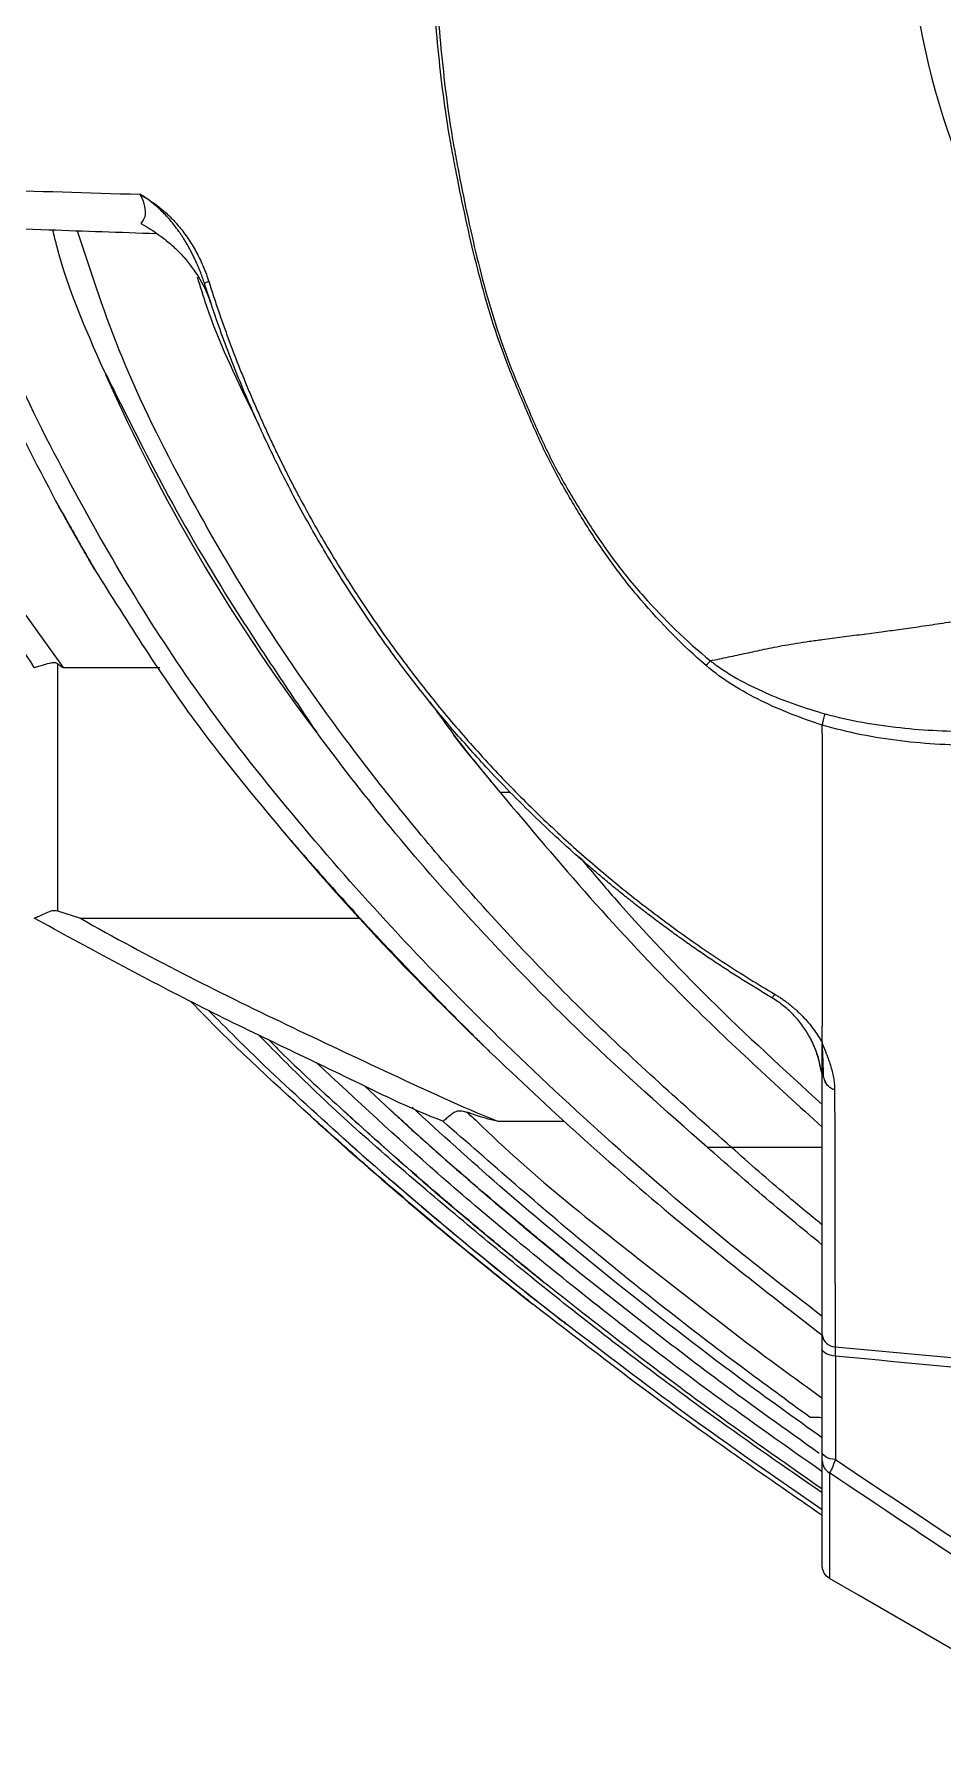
# Model space of a CAD drawing. Extents: x 9.3 to 87.2, y 0.6 to 68.8.
# Drawn here: x 11.932 to 13.825, y 22.828 to 26.404 of the extents above; entities that cross this region are included whole.
import ezdxf

# ---------------------------------------------------------------- set-up
doc = ezdxf.new("R2010")
doc.units = 0
doc.header["$MEASUREMENT"] = 0
doc.layers.add('OBJECT', color=7, linetype='CONTINUOUS')

msp = doc.modelspace()

# ---------------------------------------------------------------- linework, layer by layer
at = {"layer": 'OBJECT'}
for p, q in [((12.4009, 25.5882), (12.3896, 25.6112)), ((11.9806, 25.0917), (11.9806, 24.5762)), ((11.9927, 25.0836), (12.1937, 25.0836)), ((13.5744, 24.9452), (13.5744, 24.9636)), ((12.903, 24.8234), (12.9031, 24.8233)), ((12.9241, 24.8232), (12.9032, 24.8232)), ((11.9806, 24.5762), (12.0284, 24.5609)), ((12.0284, 24.5609), (12.6121, 24.5609)), ((13.5743, 24.3015), (13.5744, 24.2998)), ((12.6207, 24.2115), (12.6755, 24.16)), ((12.5167, 24.1406), (12.5141, 24.143)), ((12.8973, 24.1381), (13.0366, 24.1381)), ((13.3346, 24.0834), (13.3346, 24.0834)), ((13.3848, 24.0834), (13.5744, 24.0834)), ((13.0356, 23.7192), (13.0415, 23.7146)), ((13.039, 23.7166), (13.0356, 23.7192)), ((13.5744, 23.448), (13.5744, 23.6635)), ((13.5744, 23.2107), (13.5744, 23.4299)), ((13.5894, 23.4047), (13.5894, 23.1847))]:
    msp.add_line(p, q, dxfattribs=at)
at = {"layer": 'OBJECT', "flags": 128}
for points in [[(11.5301, 26.0106), (11.5921, 25.8113), (11.669, 25.6204), (11.7607, 25.4361), (11.8696, 25.2552), (11.9927, 25.0836), (11.9927, 25.0836), (11.9927, 25.0836)], [(12.0817, 25.6929), (12.0817, 25.6929), (12.0817, 25.6929), (12.0818, 25.693), (12.0818, 25.693), (12.0819, 25.693), (12.082, 25.6931), (12.0822, 25.6931), (12.0823, 25.6932)], [(12.3896, 25.6112), (12.3896, 25.6112), (12.3896, 25.6112), (12.3896, 25.6112), (12.3897, 25.6113), (12.3898, 25.6113), (12.3899, 25.6114), (12.39, 25.6114), (12.3902, 25.6115)], [(12.5099, 24.9621), (12.5099, 24.9622), (12.51, 24.9622), (12.5101, 24.9623), (12.5102, 24.9624), (12.5103, 24.9625), (12.5105, 24.9626), (12.5108, 24.9628), (12.511, 24.963)], [(12.903, 24.8234), (12.8285, 24.9147), (12.8068, 24.9424)], [(13.0356, 23.7192), (13.0356, 23.7192), (13.0356, 23.7192), (13.0356, 23.7192), (13.0356, 23.7192), (13.0356, 23.7192), (13.0356, 23.7192), (13.0356, 23.7192), (13.0356, 23.7192)], [(13.6018, 23.6481), (13.5963, 23.6486), (13.5911, 23.6497), (13.5864, 23.6512), (13.5823, 23.6531), (13.5789, 23.6554), (13.5764, 23.6579), (13.5749, 23.6607), (13.5744, 23.6635)], [(13.6018, 23.6481), (13.6018, 23.5967), (13.6017, 23.4326)], [(13.6017, 23.4326), (13.5963, 23.4331), (13.5911, 23.4341), (13.5864, 23.4356), (13.5823, 23.4375), (13.5789, 23.4398), (13.5764, 23.4424), (13.5749, 23.4451), (13.5744, 23.448)], [(14.2081, 22.8275), (13.65, 23.1497), (13.5894, 23.1847)]]:
    msp.add_lwpolyline(points, dxfattribs=at)
at = {"layer": 'OBJECT'}
for centre, radius, start, end in [((15.2544, 26.6902), 1.5, 120, 330.0736), ((14.3294, 26.6902), 2.459, 203.6294, 203.9262), ((15.5314, 27.2235), 3.774, 203.9262, 216.8122), ((14.5914, 26.6902), 2.452, 205.8148, 206.107), ((15.3924, 27.2762), 3.882, 208.3968, 210.8065), ((16.8564, 28.2152), 5.429, 216.8122, 217.1275), ((16.8614, 28.4472), 5.7605, 220.05793, 226.28688), ((16.8244, 28.8941), 6.415, 227.70999, 227.81657), ((12.544, 24.1158), 0.0369, 137.7197, 137.8717), ((18.3044, 30.5272), 8.619, 227.81657, 231.77683), ((18.1694, 30.2721), 8.285, 227.5515, 231.31824), ((18.0194, 29.9837), 7.904, 227.46061, 231.0136), ((18.2764, 30.4696), 8.546, 228.26895, 232.17528), ((13.6016, 23.6949), 0.0273, 184.7774, 269.202), ((13.6033, 23.4301), 0.0289, 180.345, 241.1946)]:
    msp.add_arc(centre, radius, start, end, dxfattribs=at)
for points, knots in [([(13.3323, 25.0876), (13.2832, 25.1299), (13.2383, 25.1759), (13.1756, 25.2494), (13.1555, 25.2747), (13.1174, 25.327), (13.0995, 25.3538), (13.0738, 25.3948), (13.0654, 25.4085), (13.0489, 25.4363), (13.0408, 25.4502), (13.0169, 25.4923), (13.0023, 25.5212), (12.975, 25.5798), (12.9623, 25.6096), (12.9436, 25.6543), (12.9374, 25.6692), (12.925, 25.6991), (12.919, 25.7142), (12.902, 25.7596), (12.8918, 25.7902), (12.8731, 25.8515), (12.8645, 25.8824), (12.8407, 25.9753), (12.8271, 26.0377), (12.8116, 26.116), (12.8086, 26.1316), (12.8027, 26.163), (12.7997, 26.1787), (12.7917, 26.226), (12.7873, 26.2576), (12.7754, 26.3529), (12.7697, 26.4169), (12.7643, 26.481)], [0, 0, 0, 0, 0.125, 0.125, 0.1875, 0.1875, 0.25, 0.25, 0.28125, 0.28125, 0.3125, 0.3125, 0.375, 0.375, 0.4375, 0.4375, 0.46875, 0.46875, 0.5, 0.5, 0.5625, 0.5625, 0.625, 0.625, 0.75, 0.75, 0.78125, 0.78125, 0.8125, 0.8125, 0.875, 0.875, 1, 1, 1, 1]), ([(12.7704, 26.4812), (12.7757, 26.4173), (12.7812, 26.3535), (12.7927, 26.2585), (12.797, 26.2269), (12.8048, 26.1798), (12.8077, 26.1641), (12.8135, 26.1329), (12.8164, 26.1172), (12.8317, 26.0391), (12.845, 25.9769), (12.8685, 25.8842), (12.877, 25.8535), (12.8955, 25.7923), (12.9056, 25.7618), (12.9225, 25.7165), (12.9284, 25.7015), (12.9407, 25.6718), (12.947, 25.6569), (12.9657, 25.6125), (12.9784, 25.583), (13.0056, 25.5249), (13.0202, 25.4964), (13.044, 25.4547), (13.0523, 25.4409), (13.0689, 25.4135), (13.0774, 25.3998), (13.1034, 25.3593), (13.1215, 25.3327), (13.1507, 25.2937), (13.1606, 25.281), (13.1811, 25.256), (13.1916, 25.2438), (13.2449, 25.1835), (13.291, 25.1385), (13.3413, 25.0976)], [0, 0, 0, 0, 0.125, 0.125, 0.1875, 0.1875, 0.21875, 0.21875, 0.25, 0.25, 0.375, 0.375, 0.4375, 0.4375, 0.5, 0.5, 0.53125, 0.53125, 0.5625, 0.5625, 0.625, 0.625, 0.6875, 0.6875, 0.71875, 0.71875, 0.75, 0.75, 0.8125, 0.8125, 0.84375, 0.84375, 0.875, 0.875, 1, 1, 1, 1]), ([(11.0295, 26.1059), (11.0674, 26.1046), (11.1065, 26.1033), (11.187, 26.1007), (11.2284, 26.0993), (11.356, 26.0952), (11.4456, 26.0922), (11.5868, 26.0877), (11.635, 26.0862), (11.7334, 26.0831), (11.7835, 26.0815), (11.9369, 26.0767), (12.0429, 26.0734), (12.1525, 26.0702)], [0, 0, 0, 0, 0.125, 0.125, 0.25, 0.25, 0.5, 0.5, 0.625, 0.625, 0.75, 0.75, 1, 1, 1, 1]), ([(12.1525, 26.0702), (12.1558, 26.0682), (12.1622, 26.0644), (12.1715, 26.0584), (12.1804, 26.0524), (12.1888, 26.0462), (12.2015, 26.0361), (12.218, 26.0211), (12.2376, 25.9991), (12.2555, 25.9746), (12.2689, 25.9521), (12.2785, 25.933), (12.2851, 25.9183), (12.291, 25.9033), (12.2944, 25.8931), (12.2961, 25.888)], [0, 0, 0, 0, 0.0534035, 0.1046877, 0.1539175, 0.2011654, 0.2465125, 0.3711705, 0.4935491, 0.6196355, 0.7455236, 0.809753, 0.8733656, 0.9366935, 1, 1, 1, 1]), ([(12.2867, 25.8848), (12.2855, 25.8884), (12.2832, 25.8956), (12.2794, 25.906), (12.2755, 25.916), (12.2714, 25.9254), (12.2673, 25.9345), (12.2631, 25.9431), (12.2589, 25.9513), (12.2547, 25.9591), (12.2505, 25.9665), (12.2462, 25.9735), (12.242, 25.9802), (12.2378, 25.9865), (12.232, 25.9949), (12.2247, 26.0048), (12.2154, 26.0163), (12.2059, 26.0269), (12.1957, 26.0373), (12.1853, 26.0467), (12.1747, 26.0554), (12.1639, 26.0632), (12.1564, 26.0678), (12.1525, 26.0702)], [0, 0, 0, 0, 0.046804, 0.091943, 0.135473, 0.177451, 0.217931, 0.256968, 0.294618, 0.330933, 0.365968, 0.399776, 0.43241, 0.463922, 0.494366, 0.560078, 0.618916, 0.684165, 0.744862, 0.811311, 0.872335, 0.934064, 1, 1, 1, 1]), ([(12.1547, 26.0091), (12.1571, 26.0115), (12.1592, 26.0144), (12.1626, 26.0216), (12.1639, 26.0259), (12.1644, 26.0366), (12.1635, 26.0431), (12.1593, 26.057), (12.1561, 26.0639), (12.1525, 26.0702)], [0, 0, 0, 0, 0.25, 0.25, 0.5, 0.5, 0.75, 0.75, 1, 1, 1, 1]), ([(12.1867, 25.9876), (12.1112, 25.9903), (11.9401, 25.9963), (11.6769, 26.0054), (11.3969, 26.0152), (11.2265, 26.0212), (11.1409, 26.0242)], [0, 0, 0, 0, 0.1876999, 0.425336, 0.7116642, 1, 1, 1, 1]), ([(11.9324, 25.0836), (11.9324, 25.0836), (11.8934, 25.146), (11.8012, 25.2614), (11.6923, 25.4566), (11.5966, 25.6601), (11.5235, 25.8458), (11.496, 25.9659), (11.4854, 26.0121)], [0, 0, 0, 0, 0.000003, 0.212679, 0.425355, 0.64421, 0.863065, 1, 1, 1, 1]), ([(11.7362, 26.0034), (11.7414, 25.9825), (11.7696, 25.8692), (11.8485, 25.6756), (11.9351, 25.5107), (11.9775, 25.43)], [0, 0, 0, 0, 0.103465, 0.561341, 1, 1, 1, 1]), ([(13.5744, 23.7306), (13.5109, 23.7798), (13.3558, 23.8999), (13.126, 24.0986), (12.8901, 24.3194), (12.6767, 24.539), (12.4761, 24.7672), (12.2935, 24.9966), (12.1346, 25.2379), (11.9959, 25.4847), (11.8675, 25.7373), (11.8127, 25.9173), (11.787, 26.0016)], [0, 0, 0, 0, 0.0821285, 0.2004023, 0.3102851, 0.4121531, 0.5131902, 0.6206654, 0.7115031, 0.8080168, 0.9101123, 1, 1, 1, 1]), ([(12.1547, 26.0091), (12.1713, 25.9999), (12.1872, 25.9896), (12.2098, 25.972), (12.2171, 25.9658), (12.231, 25.9528), (12.2376, 25.9461), (12.2564, 25.9249), (12.2675, 25.9096), (12.2869, 25.8766), (12.2949, 25.8592), (12.301, 25.841)], [0, 0, 0, 0, 0.25, 0.25, 0.375, 0.375, 0.5, 0.5, 0.75, 0.75, 1, 1, 1, 1]), ([(12.0766, 25.7046), (12.0397, 25.7883), (11.998, 25.8831), (11.974, 25.9834), (11.9712, 25.9952)], [0, 0, 0, 0, 0.883052, 1, 1, 1, 1]), ([(13.3848, 24.0834), (13.2843, 24.1729), (13.0867, 24.3487), (12.8223, 24.6296), (12.5946, 24.9089), (12.4037, 25.1822), (12.2464, 25.453), (12.1119, 25.7191), (12.0515, 25.9044), (12.0224, 25.9934)], [0, 0, 0, 0, 0.1698541, 0.3338841, 0.4865345, 0.6245535, 0.7542129, 0.8820087, 1, 1, 1, 1]), ([(12.2718, 25.8981), (12.278, 25.8777), (12.3068, 25.7826), (12.3501, 25.6929), (12.3841, 25.6224)], [0, 0, 0, 0, 0.214782, 1, 1, 1, 1]), ([(12.2961, 25.888), (12.2932, 25.887), (12.2908, 25.8862), (12.2875, 25.8851), (12.2867, 25.8848), (12.2867, 25.8848)], [0, 0, 0, 0, 0.5, 0.5, 1, 1, 1, 1]), ([(13.4692, 24.3952), (13.4599, 24.4008), (13.4413, 24.4119), (13.4136, 24.4291), (13.3862, 24.4465), (13.359, 24.4642), (13.3321, 24.4822), (13.3055, 24.5006), (13.2791, 24.5192), (13.253, 24.5381), (13.2272, 24.5573), (13.2016, 24.5768), (13.1764, 24.5965), (13.1513, 24.6165), (13.1266, 24.6368), (13.1022, 24.6574), (13.0538, 24.699), (12.9775, 24.7688), (12.8998, 24.8477), (12.8424, 24.9106), (12.7965, 24.9629), (12.7378, 25.0338), (12.6681, 25.1258), (12.6108, 25.2089), (12.5672, 25.2769), (12.5372, 25.3262), (12.5068, 25.3786), (12.4777, 25.4314), (12.4487, 25.4872), (12.4224, 25.5409), (12.397, 25.5956), (12.3726, 25.6514), (12.3493, 25.7082), (12.3272, 25.7661), (12.3061, 25.825), (12.2932, 25.8648), (12.2867, 25.8848)], [0, 0, 0, 0, 0.016785, 0.03354, 0.050266, 0.066963, 0.083631, 0.100271, 0.116883, 0.133466, 0.150022, 0.16655, 0.183051, 0.199525, 0.215973, 0.232393, 0.248788, 0.3144, 0.391844, 0.419474, 0.445633, 0.499183, 0.561506, 0.623727, 0.654865, 0.686003, 0.712726, 0.748473, 0.778937, 0.809679, 0.8407, 0.872001, 0.903582, 0.935441, 0.967581, 1, 1, 1, 1]), ([(12.2961, 25.888), (12.2993, 25.8777), (12.3058, 25.8574), (12.316, 25.8271), (12.3264, 25.7972), (12.3372, 25.7676), (12.3482, 25.7383), (12.3594, 25.7095), (12.3709, 25.6809), (12.3826, 25.6527), (12.3946, 25.6248), (12.4068, 25.5973), (12.4192, 25.5701), (12.4318, 25.5433), (12.4446, 25.5168), (12.4576, 25.4907), (12.4708, 25.4648), (12.4892, 25.4298), (12.5132, 25.386), (12.5448, 25.3311), (12.5761, 25.2797), (12.6195, 25.212), (12.6749, 25.1315), (12.7357, 25.0512), (12.7865, 24.9886), (12.8391, 24.9268), (12.9075, 24.8518), (12.9796, 24.7798), (13.0389, 24.7246), (13.0841, 24.6844), (13.1298, 24.6455), (13.1766, 24.6075), (13.2243, 24.5706), (13.2728, 24.5347), (13.3221, 24.4999), (13.3724, 24.4663), (13.4234, 24.4337), (13.458, 24.4129), (13.4753, 24.4025)], [0, 0, 0, 0, 0.016581, 0.033042, 0.049381, 0.065601, 0.081702, 0.097684, 0.113549, 0.129297, 0.144927, 0.160442, 0.175841, 0.191124, 0.206293, 0.221347, 0.236287, 0.251113, 0.282571, 0.313483, 0.349046, 0.375704, 0.437887, 0.500148, 0.531365, 0.562666, 0.625533, 0.688314, 0.720165, 0.750775, 0.781856, 0.812934, 0.844021, 0.875127, 0.906266, 0.937449, 0.968689, 1, 1, 1, 1]), ([(12.0766, 25.7046), (12.0766, 25.7044), (12.0768, 25.7039), (12.0781, 25.7015), (12.08, 25.6977), (12.0816, 25.6945), (12.0823, 25.6932)], [0, 0, 0, 0, 0.11024, 0.273224, 0.706612, 1, 1, 1, 1]), ([(12.0823, 25.6932), (12.0902, 25.6774), (12.1295, 25.599), (12.2133, 25.4321), (12.3234, 25.2461), (12.4297, 25.0835), (12.4839, 25.0032), (12.511, 24.963)], [0, 0, 0, 0, 0.06317, 0.314244, 0.656134, 0.827761, 1, 1, 1, 1]), ([(12.3841, 25.6224), (12.3841, 25.6224), (12.3841, 25.6223), (12.3846, 25.6215), (12.3861, 25.6188), (12.3882, 25.6152), (12.3898, 25.6122), (12.3902, 25.6115)], [0, 0, 0, 0, 0.0737799, 0.1689513, 0.3352574, 0.8334985, 1, 1, 1, 1]), ([(11.9775, 25.43), (11.9775, 25.43), (11.9775, 25.43), (11.9776, 25.4297), (11.9781, 25.429), (11.9803, 25.4249), (11.99, 25.4076), (12.005, 25.381), (12.0219, 25.3511), (12.0339, 25.3302), (12.0419, 25.3162), (12.0473, 25.3068), (12.0509, 25.3005), (12.0534, 25.2963), (12.055, 25.2934), (12.0561, 25.2915), (12.0568, 25.2903), (12.0573, 25.2894), (12.0577, 25.2888), (12.0579, 25.2884), (12.0581, 25.2882), (12.0581, 25.2881), (12.0581, 25.2881), (12.0581, 25.2881)], [0, 0, 0, 0, 0.00179, 0.004142, 0.008453, 0.02314, 0.09304, 0.370848, 0.576813, 0.71516, 0.808073, 0.870488, 0.912446, 0.940688, 0.959738, 0.972628, 0.981392, 0.987396, 0.991559, 0.995982, 0.997755, 0.999226, 1, 1, 1, 1]), ([(12.0581, 25.2881), (12.0581, 25.2881), (12.0581, 25.2881), (12.058, 25.2883), (12.0577, 25.2888), (12.0559, 25.2919), (12.0483, 25.3051), (12.0345, 25.329), (12.0181, 25.358), (12.0046, 25.3818), (11.9956, 25.3978), (11.9895, 25.4085), (11.9855, 25.4158), (11.9828, 25.4206), (11.9809, 25.4239), (11.9797, 25.426), (11.9789, 25.4275), (11.9783, 25.4286), (11.9779, 25.4293), (11.9776, 25.4297), (11.9775, 25.43), (11.9775, 25.43), (11.9775, 25.43)], [0, 0, 0, 0, 0.001328, 0.003073, 0.006295, 0.017478, 0.071213, 0.284801, 0.51844, 0.675322, 0.780747, 0.851666, 0.899436, 0.931673, 0.953487, 0.968304, 0.978429, 0.98541, 0.992312, 0.995259, 0.998238, 1, 1, 1, 1]), ([(12.0581, 25.2881), (12.1276, 25.177), (12.2473, 24.9858), (12.3917, 24.8126), (12.4523, 24.7399)], [0, 0, 0, 0, 0.580628, 1, 1, 1, 1]), ([(13.3413, 25.0976), (13.3538, 25.1002), (13.3787, 25.1055), (13.4161, 25.1134), (13.4477, 25.1205), (13.4745, 25.1261), (13.497, 25.1303), (13.5213, 25.1343), (13.5473, 25.1383), (13.579, 25.1426), (13.6157, 25.1474), (13.6567, 25.1527), (13.6961, 25.1578), (13.7353, 25.163), (13.776, 25.1688), (13.8204, 25.1754), (13.8699, 25.1833), (13.9256, 25.1928), (13.9901, 25.2042), (14.0578, 25.2166), (14.1174, 25.2277), (14.1573, 25.235), (14.1803, 25.2393), (14.1951, 25.2417), (14.2102, 25.2442), (14.2253, 25.2466), (14.2438, 25.2495), (14.2657, 25.253), (14.2824, 25.2561), (14.2907, 25.2577)], [0, 0, 0, 0, 0.040454, 0.080876, 0.12127, 0.143512, 0.167414, 0.192978, 0.220205, 0.249095, 0.291419, 0.33375, 0.376088, 0.413308, 0.455601, 0.502972, 0.552415, 0.611203, 0.679356, 0.756898, 0.826467, 0.868762, 0.883758, 0.899552, 0.915361, 0.931184, 0.947021, 0.973443, 1, 1, 1, 1]), ([(11.9324, 25.0836), (11.9327, 25.0837), (11.9336, 25.0838), (11.9406, 25.0859), (11.9525, 25.0895), (11.9647, 25.093), (11.9735, 25.0944), (11.9781, 25.0935), (11.9798, 25.0923), (11.9806, 25.0917)], [0, 0, 0, 0, 0.163741, 0.386118, 0.608716, 0.822609, 0.920761, 0.960366, 1, 1, 1, 1]), ([(11.9927, 25.0836), (11.9922, 25.0837), (11.9897, 25.0842), (11.9858, 25.0874), (11.9825, 25.0902), (11.9806, 25.0917)], [0, 0, 0, 0, 0.115734, 0.510756, 1, 1, 1, 1]), ([(13.5744, 24.9636), (13.5526, 24.9706), (13.531, 24.9782), (13.4885, 24.995), (13.4675, 25.0042), (13.4266, 25.0243), (13.4068, 25.0352), (13.3683, 25.0594), (13.3497, 25.0726), (13.3323, 25.0876)], [0, 0, 0, 0, 0.25, 0.25, 0.5, 0.5, 0.75, 0.75, 1, 1, 1, 1]), ([(13.3413, 25.0976), (13.3435, 25.0959), (13.3457, 25.0942), (13.3502, 25.0908), (13.3524, 25.0892), (13.3592, 25.0843), (13.3638, 25.0812), (13.3776, 25.072), (13.3871, 25.0663), (13.4158, 25.0499), (13.4356, 25.0402), (13.4759, 25.0223), (13.4966, 25.0142), (13.5382, 24.9995), (13.5592, 24.993), (13.5803, 24.987)], [0, 0, 0, 0, 0.03125, 0.03125, 0.0625, 0.0625, 0.125, 0.125, 0.25, 0.25, 0.5, 0.5, 0.75, 0.75, 1, 1, 1, 1]), ([(12.7564, 25.0123), (12.7774, 24.9829), (12.812, 24.9347), (12.856, 24.8803), (12.8807, 24.8501), (12.8925, 24.8359), (12.8984, 24.8289), (12.9012, 24.8256), (12.9023, 24.8242), (12.9027, 24.8238), (12.9029, 24.8235), (12.903, 24.8234), (12.9031, 24.8233)], [0, 0, 0, 0, 0.453279, 0.744105, 0.876181, 0.942218, 0.975236, 0.991746, 0.995873, 0.997937, 0.998969, 1, 1, 1, 1]), ([(12.511, 24.963), (12.516, 24.9556), (12.5215, 24.9476), (12.5266, 24.9402), (12.5274, 24.939), (12.5278, 24.9384), (12.5278, 24.9383), (12.5279, 24.9383)], [0, 0, 0, 0, 0.808259, 0.877491, 0.947193, 0.979057, 1, 1, 1, 1]), ([(13.5744, 24.9637), (13.5758, 24.9688), (13.577, 24.9733), (13.579, 24.9813), (13.5798, 24.9846), (13.5803, 24.987)], [0, 0, 0, 0, 0.5, 0.5, 1, 1, 1, 1]), ([(13.9018, 24.9213), (13.8468, 24.921), (13.792, 24.9239), (13.6828, 24.9372), (13.6285, 24.9475), (13.5744, 24.9637)], [0, 0, 0, 0, 0.5, 0.5, 1, 1, 1, 1]), ([(13.5803, 24.987), (13.6063, 24.9799), (13.6323, 24.9742), (13.6844, 24.9647), (13.7105, 24.961), (13.7887, 24.9525), (13.8409, 24.9503), (13.8931, 24.9509)], [0, 0, 0, 0, 0.25, 0.25, 0.5, 0.5, 1, 1, 1, 1]), ([(13.3344, 24.0836), (13.2479, 24.1601), (13.0769, 24.3113), (12.8593, 24.5364), (12.6762, 24.7443), (12.5763, 24.8749), (12.5279, 24.9383)], [0, 0, 0, 0, 0.2943602, 0.581245, 0.7968207, 1, 1, 1, 1]), ([(12.9031, 24.8233), (12.9031, 24.8233), (12.9031, 24.8233), (12.9032, 24.8232), (12.9032, 24.8232)], [0, 0, 0, 0, 0.559654, 1, 1, 1, 1]), ([(12.9032, 24.8232), (12.9651, 24.7494), (13.0888, 24.6019), (13.3101, 24.366), (13.4778, 24.2133), (13.5744, 24.1254)], [0, 0, 0, 0, 0.2980689, 0.5959884, 1, 1, 1, 1]), ([(12.4523, 24.7399), (12.4523, 24.7399), (12.4523, 24.7399), (12.4525, 24.7397), (12.4531, 24.739), (12.4559, 24.7358), (12.4673, 24.7227), (12.5134, 24.6697), (12.588, 24.5857), (12.6868, 24.4795), (12.7612, 24.4029), (12.8116, 24.3521), (12.8344, 24.3293), (12.8498, 24.314), (12.8601, 24.3038), (12.867, 24.2969), (12.8716, 24.2923), (12.8747, 24.2893), (12.8768, 24.2872), (12.8782, 24.2858), (12.8792, 24.2849), (12.8799, 24.2842), (12.8803, 24.2837), (12.8805, 24.2835), (12.8806, 24.2834), (12.8806, 24.2834), (12.8806, 24.2834)], [0, 0, 0, 0, 0.000459, 0.001037, 0.002137, 0.006183, 0.022225, 0.08612, 0.341385, 0.558432, 0.778026, 0.850866, 0.899686, 0.932427, 0.954405, 0.969173, 0.979112, 0.985817, 0.990355, 0.993443, 0.995561, 0.997451, 0.99862, 0.999247, 0.999765, 1, 1, 1, 1]), ([(13.068, 24.6891), (13.0923, 24.6603), (13.1788, 24.558), (13.3448, 24.3824), (13.4952, 24.245), (13.5744, 24.1725)], [0, 0, 0, 0, 0.155856, 0.555246, 1, 1, 1, 1]), ([(11.9324, 24.5609), (11.9329, 24.561), (11.934, 24.5613), (11.9415, 24.565), (11.9534, 24.5708), (11.9649, 24.5757), (11.9744, 24.5779), (11.9788, 24.5767), (11.9806, 24.5762)], [0, 0, 0, 0, 0.160557, 0.397551, 0.622626, 0.827297, 0.925477, 1, 1, 1, 1]), ([(12.7836, 24.1381), (12.7836, 24.1381), (12.7212, 24.1615), (12.549, 24.2467), (12.262, 24.3807), (12.0423, 24.5008), (11.9324, 24.5609)], [0, 0, 0, 0, 0.000003, 0.210371, 0.604925, 1, 1, 1, 1]), ([(12.0284, 24.5609), (12.0284, 24.5609), (12.1681, 24.4811), (12.3844, 24.3728), (12.6761, 24.2364), (12.8224, 24.168), (12.8973, 24.1381), (12.8973, 24.1381)], [0, 0, 0, 0, 0.000002, 0.499419, 0.749645, 0.999998, 1, 1, 1, 1]), ([(13.4753, 24.4025), (13.4737, 24.4001), (13.4722, 24.3982), (13.4701, 24.3956), (13.4694, 24.3951), (13.4692, 24.3952)], [0, 0, 0, 0, 0.5, 0.5, 1, 1, 1, 1]), ([(13.5706, 24.2507), (13.57, 24.2534), (13.5689, 24.2588), (13.5669, 24.2667), (13.5647, 24.2743), (13.5623, 24.2815), (13.5582, 24.2927), (13.5515, 24.3077), (13.542, 24.3244), (13.5324, 24.3382), (13.5235, 24.3495), (13.5139, 24.3601), (13.5036, 24.37), (13.4927, 24.3792), (13.4813, 24.3877), (13.4732, 24.3927), (13.4692, 24.3952)], [0, 0, 0, 0, 0.05589, 0.109189, 0.159906, 0.208053, 0.253641, 0.384728, 0.504777, 0.583141, 0.658376, 0.730797, 0.800758, 0.868654, 0.934913, 1, 1, 1, 1]), ([(13.4753, 24.4025), (13.4777, 24.4011), (13.4824, 24.3983), (13.4892, 24.3938), (13.496, 24.3891), (13.5026, 24.3842), (13.509, 24.3791), (13.5153, 24.3737), (13.5215, 24.3682), (13.5275, 24.3625), (13.5355, 24.3544), (13.5451, 24.3438), (13.5558, 24.3303), (13.5657, 24.3161), (13.5715, 24.3064), (13.5744, 24.3015)], [0, 0, 0, 0, 0.054322, 0.108661, 0.163139, 0.217878, 0.272998, 0.328615, 0.384841, 0.441785, 0.499551, 0.620756, 0.744067, 0.870246, 1, 1, 1, 1]), ([(12.5078, 24.1486), (12.4243, 24.2247), (12.3395, 24.3019), (12.2608, 24.3852), (12.2596, 24.3865)], [0, 0, 0, 0, 0.984931, 1, 1, 1, 1]), ([(12.5879, 24.0919), (12.5286, 24.1453), (12.4287, 24.2353), (12.3336, 24.3304), (12.295, 24.3691)], [0, 0, 0, 0, 0.593754, 1, 1, 1, 1]), ([(13.5744, 23.3627), (13.4982, 23.4155), (13.3183, 23.5401), (13.0481, 23.7454), (12.7646, 23.9792), (12.5478, 24.1674), (12.4309, 24.2861), (12.399, 24.3186)], [0, 0, 0, 0, 0.183206, 0.432806, 0.670712, 0.9099, 1, 1, 1, 1]), ([(12.4197, 24.3085), (12.4306, 24.2975), (12.4817, 24.246), (12.5354, 24.1972), (12.5776, 24.1588)], [0, 0, 0, 0, 0.213346, 1, 1, 1, 1]), ([(12.8806, 24.2834), (12.9423, 24.2251), (13.0695, 24.1049), (13.2994, 23.9055), (13.4725, 23.7708), (13.5746, 23.6915)], [0, 0, 0, 0, 0.27915, 0.575117, 1, 1, 1, 1]), ([(13.5498, 24.3102), (13.5552, 24.2988), (13.5646, 24.2787), (13.5684, 24.2592), (13.57, 24.2509)], [0, 0, 0, 0, 0.572111, 1, 1, 1, 1]), ([(13.5744, 24.2998), (13.577, 24.2933), (13.5818, 24.2814), (13.5878, 24.2653), (13.5925, 24.2513), (13.5959, 24.2386), (13.5984, 24.2263), (13.5999, 24.2145), (13.6001, 24.2069), (13.6002, 24.2032)], [0, 0, 0, 0, 0.200388, 0.367105, 0.500152, 0.633448, 0.760961, 0.883019, 1, 1, 1, 1]), ([(13.5744, 24.236), (13.5744, 24.2368), (13.5744, 24.2386), (13.5744, 24.2413), (13.5744, 24.244), (13.5744, 24.2467), (13.5744, 24.2494), (13.5744, 24.2521), (13.5744, 24.2549), (13.5744, 24.2577), (13.5744, 24.2606), (13.5744, 24.2635), (13.5744, 24.2665), (13.5744, 24.2695), (13.5744, 24.2726), (13.5744, 24.2758), (13.5744, 24.2791), (13.5744, 24.2816), (13.5744, 24.2835), (13.5744, 24.2845), (13.5744, 24.2856), (13.5744, 24.2866), (13.5744, 24.2877), (13.5744, 24.2888), (13.5744, 24.2899), (13.5744, 24.291), (13.5744, 24.292), (13.5744, 24.2931), (13.5744, 24.2942), (13.5744, 24.2953), (13.5744, 24.2965), (13.5744, 24.2976), (13.5744, 24.2987), (13.5744, 24.2994), (13.5744, 24.2998)], [0, 0, 0, 0, 0.047818, 0.095637, 0.143455, 0.191273, 0.239092, 0.28691, 0.334728, 0.382546, 0.430365, 0.478183, 0.526001, 0.57382, 0.621638, 0.669456, 0.717275, 0.765093, 0.779775, 0.794456, 0.809138, 0.82382, 0.838501, 0.853183, 0.867865, 0.882546, 0.897228, 0.91191, 0.926592, 0.941273, 0.955955, 0.970637, 0.985318, 1, 1, 1, 1]), ([(13.5767, 24.2297), (13.5767, 24.2307), (13.5767, 24.2327), (13.5768, 24.2357), (13.5768, 24.2388), (13.5768, 24.2418), (13.5768, 24.2449), (13.5767, 24.248), (13.5766, 24.2511), (13.5766, 24.2542), (13.5765, 24.2574), (13.5763, 24.2607), (13.5762, 24.264), (13.5761, 24.2673), (13.5759, 24.2707), (13.5758, 24.2741), (13.5756, 24.2777), (13.5754, 24.2804), (13.5753, 24.2824), (13.5753, 24.2835), (13.5752, 24.2847), (13.5752, 24.2858), (13.5751, 24.2869), (13.575, 24.2881), (13.575, 24.2893), (13.5749, 24.2904), (13.5748, 24.2916), (13.5748, 24.2927), (13.5747, 24.2939), (13.5747, 24.2951), (13.5746, 24.2962), (13.5745, 24.2974), (13.5745, 24.2986), (13.5744, 24.2994), (13.5744, 24.2998)], [0, 0, 0, 0, 0.047818, 0.095637, 0.143455, 0.191273, 0.239092, 0.28691, 0.334728, 0.382546, 0.430365, 0.478183, 0.526001, 0.57382, 0.621638, 0.669456, 0.717275, 0.765093, 0.779775, 0.794456, 0.809138, 0.82382, 0.838501, 0.853183, 0.867865, 0.882546, 0.897228, 0.91191, 0.926592, 0.941273, 0.955955, 0.970637, 0.985318, 1, 1, 1, 1]), ([(13.5744, 23.4071), (13.4993, 23.4598), (13.3213, 23.5848), (13.054, 23.792), (12.7759, 24.022), (12.6037, 24.1819), (12.5199, 24.2598)], [0, 0, 0, 0, 0.202812, 0.480692, 0.747216, 1, 1, 1, 1]), ([(13.5744, 24.236), (13.5736, 24.2384), (13.5721, 24.2432), (13.5711, 24.2482), (13.5706, 24.2507)], [0, 0, 0, 0, 0.496811, 1, 1, 1, 1]), ([(13.5744, 23.6926), (13.5744, 23.7369), (13.5744, 23.8397), (13.5744, 24.0193), (13.5744, 24.1647), (13.5744, 24.236)], [0, 0, 0, 0, 0.278339, 0.646551, 1, 1, 1, 1]), ([(13.5767, 24.2297), (13.5776, 24.2265), (13.5788, 24.2233), (13.5805, 24.2201), (13.5806, 24.2198), (13.5807, 24.2196)], [0.3137582, 0.3137582, 0.3137582, 0.3137582, 0.5, 0.5, 0.5156324, 0.5156324, 0.5156324, 0.5156324]), ([(13.6002, 24.2032), (13.5993, 24.2034), (13.5974, 24.2039), (13.5947, 24.205), (13.5918, 24.2067), (13.5886, 24.2091), (13.5866, 24.2113), (13.5856, 24.2124)], [0, 0, 0, 0, 0.1615011, 0.3279426, 0.5005839, 0.7411722, 1, 1, 1, 1]), ([(13.6002, 24.2032), (13.6004, 24.1016), (13.6006, 24.0062), (13.6009, 23.8721), (13.6009, 23.8289), (13.6011, 23.7457), (13.6012, 23.7058), (13.6012, 23.6676)], [0, 0, 0, 0, 0.5, 0.5, 0.75, 0.75, 1, 1, 1, 1]), ([(12.5078, 24.1486), (12.5078, 24.1486), (12.5079, 24.1486), (12.508, 24.1484), (12.5085, 24.148), (12.5106, 24.1461), (12.5134, 24.1436), (12.5159, 24.1413), (12.5167, 24.1406)], [0, 0, 0, 0, 0.015381, 0.034621, 0.071287, 0.205617, 0.7384, 1, 1, 1, 1]), ([(12.5079, 24.1486), (12.5079, 24.1486), (12.5078, 24.1486), (12.5078, 24.1486), (12.5078, 24.1486)], [0, 0, 0, 0, 0.047211, 1, 1, 1, 1]), ([(12.5167, 24.1406), (12.5277, 24.1308), (12.5825, 24.082), (12.7263, 23.9556), (12.8651, 23.8405), (12.9616, 23.764), (12.9666, 23.76), (12.9691, 23.758), (12.9703, 23.7571), (12.971, 23.7566), (12.9713, 23.7563), (12.9715, 23.7561), (12.9716, 23.7561), (12.9716, 23.7561), (12.9716, 23.7561), (12.9716, 23.7561), (12.9716, 23.7561)], [0, 0, 0, 0, 0.07413, 0.370417, 0.962866, 0.981376, 0.990631, 0.995259, 0.997573, 0.998484, 0.999396, 0.999751, 0.999871, 0.99993, 0.999979, 1, 1, 1, 1]), ([(12.9716, 23.7561), (12.9716, 23.7561), (12.9716, 23.7561), (12.9716, 23.7561), (12.9716, 23.7561), (12.9715, 23.7561), (12.9715, 23.7562), (12.9714, 23.7562), (12.9712, 23.7564), (12.9708, 23.7567), (12.9699, 23.7574), (12.9682, 23.7587), (12.9629, 23.7629), (12.9502, 23.773), (12.9075, 23.807), (12.8013, 23.8932), (12.6715, 24.0035), (12.5653, 24.0972), (12.5248, 24.1334), (12.5167, 24.1406)], [0, 0, 0, 0, 0.000015, 0.000055, 0.000094, 0.000195, 0.000296, 0.000566, 0.000844, 0.001627, 0.003191, 0.006319, 0.012575, 0.037598, 0.087641, 0.287816, 0.726017, 0.945184, 1, 1, 1, 1]), ([(12.5776, 24.1588), (12.5776, 24.1588), (12.5776, 24.1588), (12.5776, 24.1587), (12.5777, 24.1587), (12.5787, 24.1578), (12.5819, 24.1549), (12.5928, 24.145), (12.6191, 24.1211), (12.708, 24.0415), (12.8233, 23.942), (12.9324, 23.8523), (12.9767, 23.8164), (12.9878, 23.8075), (12.9905, 23.8053), (12.9911, 23.8047), (12.9913, 23.8046), (12.9913, 23.8046), (12.9913, 23.8046), (12.9913, 23.8046)], [0, 0, 0, 0, 0.000047, 0.000145, 0.000382, 0.000852, 0.008349, 0.023311, 0.083154, 0.202832, 0.681059, 0.920233, 0.980043, 0.995013, 0.998781, 0.999562, 0.999787, 0.999908, 1, 1, 1, 1]), ([(12.9913, 23.8046), (12.9913, 23.8046), (12.9913, 23.8046), (12.9913, 23.8046), (12.9911, 23.8048), (12.9904, 23.8053), (12.9875, 23.8076), (12.9759, 23.817), (12.9295, 23.8546), (12.8195, 23.9453), (12.7042, 24.0449), (12.6166, 24.1234), (12.5908, 24.1467), (12.5807, 24.156), (12.5784, 24.1581), (12.578, 24.1584), (12.5778, 24.1586), (12.5777, 24.1587), (12.5776, 24.1587), (12.5776, 24.1587), (12.5776, 24.1588), (12.5776, 24.1588), (12.5776, 24.1588)], [0, 0, 0, 0, 0.000095, 0.000218, 0.000449, 0.001446, 0.005385, 0.021069, 0.083741, 0.334366, 0.804886, 0.922631, 0.98151, 0.996236, 0.998077, 0.998998, 0.999315, 0.999635, 0.999784, 0.999905, 0.999966, 1, 1, 1, 1]), ([(12.6755, 24.16), (12.6755, 24.16), (12.6755, 24.16), (12.6755, 24.1599), (12.6756, 24.1599), (12.6761, 24.1594), (12.6781, 24.1576), (12.6862, 24.1502), (12.7187, 24.1207), (12.7996, 24.0481), (12.9007, 23.9607), (12.9907, 23.8858), (13.0303, 23.8534), (13.0444, 23.8418), (13.0458, 23.8407), (13.0464, 23.8402), (13.0466, 23.84), (13.0467, 23.84), (13.0467, 23.84), (13.0467, 23.84), (13.0467, 23.84), (13.0467, 23.84)], [0, 0, 0, 0, 0.000078, 0.00018, 0.000368, 0.001182, 0.004395, 0.017191, 0.068323, 0.272792, 0.681706, 0.886151, 0.988387, 0.994777, 0.997973, 0.999578, 0.999779, 0.999877, 0.999957, 0.999998, 1, 1, 1, 1]), ([(13.0467, 23.84), (13.0467, 23.84), (13.0467, 23.84), (13.0467, 23.84), (13.0466, 23.8401), (13.0461, 23.8405), (13.0442, 23.842), (13.0364, 23.8484), (13.0052, 23.8738), (12.9285, 23.9373), (12.8417, 24.0115), (12.7622, 24.0816), (12.7207, 24.1189), (12.6938, 24.1433), (12.6825, 24.1536), (12.6789, 24.1569), (12.6771, 24.1585), (12.6762, 24.1594), (12.6758, 24.1597), (12.6756, 24.1599), (12.6755, 24.16), (12.6755, 24.16), (12.6755, 24.16), (12.6755, 24.16)], [0, 0, 0, 0, 0.0000717, 0.0001662, 0.0003409, 0.001087, 0.0040323, 0.0157605, 0.0626214, 0.2500161, 0.6247789, 0.761342, 0.8979063, 0.9661911, 0.9832622, 0.9917978, 0.9960665, 0.9982017, 0.9992705, 0.9996654, 0.9998644, 0.999964, 1, 1, 1, 1]), ([(13.5744, 23.4774), (13.5164, 23.519), (13.371, 23.6231), (13.1468, 23.798), (12.9186, 23.9852), (12.7801, 24.1116), (12.7195, 24.167)], [0, 0, 0, 0, 0.194664, 0.488223, 0.775964, 1, 1, 1, 1]), ([(12.7837, 24.138), (12.7842, 24.1381), (12.7853, 24.1382), (12.79, 24.1425), (12.7975, 24.1496), (12.8062, 24.1562), (12.815, 24.1596), (12.8243, 24.1597), (12.8304, 24.1577), (12.8338, 24.1567)], [0, 0, 0, 0, 0.1324779, 0.3295842, 0.5254389, 0.6708444, 0.7719754, 0.8727495, 1, 1, 1, 1]), ([(12.8338, 24.1567), (12.8406, 24.1504), (12.8475, 24.144), (12.8546, 24.1381), (12.8546, 24.1381)], [0, 0, 0, 0, 0.999918, 1, 1, 1, 1]), ([(12.8973, 24.1381), (12.8889, 24.1398), (12.8673, 24.1444), (12.8465, 24.152), (12.8338, 24.1567)], [0, 0, 0, 0, 0.387466, 1, 1, 1, 1]), ([(12.7837, 24.138), (12.7837, 24.1381), (12.7836, 24.1381), (12.7836, 24.1381), (12.7836, 24.1381)], [0, 0, 0, 0, 0.969894, 1, 1, 1, 1]), ([(13.5493, 23.5201), (13.5014, 23.555), (13.345, 23.6692), (13.0867, 23.8719), (12.8847, 24.0493), (12.7836, 24.1381)], [0, 0, 0, 0, 0.180796, 0.589987, 1, 1, 1, 1]), ([(12.8546, 24.1381), (12.8546, 24.1381), (12.9739, 24.0188), (13.1762, 23.8644), (13.4176, 23.6739), (13.5303, 23.5925), (13.5744, 23.5606)], [0, 0, 0, 0, 0.000003, 0.548311, 0.823253, 1, 1, 1, 1]), ([(12.5879, 24.0919), (12.5879, 24.0919), (12.5879, 24.0919), (12.5879, 24.0919), (12.5879, 24.0919), (12.588, 24.0918), (12.5882, 24.0916), (12.5887, 24.0912), (12.5911, 24.089), (12.5977, 24.0832), (12.6207, 24.0628), (12.7092, 23.9852), (12.8395, 23.8752), (12.9666, 23.7733), (13.0241, 23.7282), (13.0356, 23.7192)], [0, 0, 0, 0, 0.000024, 0.000069, 0.000183, 0.00041, 0.000862, 0.001765, 0.00357, 0.018004, 0.046863, 0.162292, 0.623568, 0.924627, 1, 1, 1, 1]), ([(13.3346, 24.0834), (13.3346, 24.0834), (13.3345, 24.0835), (13.3345, 24.0836), (13.3344, 24.0836)], [0, 0, 0, 0, 0.559885, 1, 1, 1, 1]), ([(13.3346, 24.0834), (13.3355, 24.0835), (13.3372, 24.0835), (13.3507, 24.0836), (13.3676, 24.0835), (13.3792, 24.0834), (13.3848, 24.0834)], [0, 0, 0, 0, 0.270412, 0.561722, 0.788825, 1, 1, 1, 1]), ([(13.5744, 23.8796), (13.5325, 23.914), (13.4514, 23.9807), (13.3727, 24.05), (13.3346, 24.0834)], [0, 0, 0, 0, 0.517367, 1, 1, 1, 1]), ([(13.3346, 24.0834), (13.3346, 24.0834), (13.3346, 24.0834), (13.3346, 24.0834), (13.3346, 24.0834)], [0, 0, 0, 0, 0.559844, 1, 1, 1, 1]), ([(13.5744, 23.9213), (13.5495, 23.9419), (13.4853, 23.9948), (13.423, 24.0498), (13.3848, 24.0834)], [0, 0, 0, 0, 0.388563, 1, 1, 1, 1]), ([(13.0467, 23.84), (13.15, 23.7579), (13.3207, 23.6223), (13.4981, 23.4957), (13.5682, 23.4457)], [0, 0, 0, 0, 0.605065, 1, 1, 1, 1]), ([(12.9913, 23.8046), (13.1039, 23.7163), (13.2945, 23.5667), (13.4932, 23.4281), (13.5744, 23.3714)], [0, 0, 0, 0, 0.590953, 1, 1, 1, 1]), ([(13.5744, 23.3155), (13.462, 23.3933), (13.2573, 23.5349), (13.0604, 23.6873), (12.9716, 23.7561)], [0, 0, 0, 0, 0.548788, 1, 1, 1, 1]), ([(13.0356, 23.7192), (13.0362, 23.7187), (13.0374, 23.7178), (13.0388, 23.7167), (13.0397, 23.716), (13.0403, 23.7155), (13.0407, 23.7152), (13.041, 23.715), (13.0412, 23.7148), (13.0414, 23.7147), (13.0414, 23.7146), (13.0415, 23.7146), (13.0415, 23.7146), (13.0415, 23.7146)], [0, 0, 0, 0, 0.3261496, 0.5449821, 0.6920943, 0.791225, 0.8582904, 0.9039478, 0.9353142, 0.9662105, 0.9793982, 0.9927151, 1, 1, 1, 1]), ([(13.5744, 23.3277), (13.4779, 23.3942), (13.2971, 23.5189), (13.1228, 23.6524), (13.0415, 23.7146)], [0, 0, 0, 0, 0.533753, 1, 1, 1, 1]), ([(13.5744, 23.6635), (13.5744, 23.6694), (13.5744, 23.6749), (13.5744, 23.6846), (13.5744, 23.6889), (13.5744, 23.6926)], [0, 0, 0, 0, 0.5, 0.5, 1, 1, 1, 1]), ([(13.6012, 23.6676), (14.247, 23.6051), (14.8943, 23.5585), (15.8663, 23.5032), (16.1905, 23.4871), (16.8391, 23.4588), (17.1636, 23.4465), (17.4881, 23.4361)], [0, 0, 0, 0, 0.5, 0.5, 0.75, 0.75, 1, 1, 1, 1]), ([(13.6012, 23.6676), (13.6013, 23.6651), (13.6013, 23.6622), (13.6015, 23.6557), (13.6016, 23.6521), (13.6018, 23.6481)], [0, 0, 0, 0, 0.5, 0.5, 1, 1, 1, 1]), ([(17.4877, 23.4141), (17.1633, 23.4245), (16.8389, 23.4368), (16.1904, 23.4654), (15.8663, 23.4817), (14.8945, 23.5376), (14.2474, 23.5848), (13.6018, 23.6481)], [0, 0, 0, 0, 0.25, 0.25, 0.5, 0.5, 1, 1, 1, 1]), ([(13.5744, 23.5196), (13.5724, 23.5196), (13.5653, 23.5198), (13.5569, 23.5199), (13.5503, 23.52), (13.5496, 23.52), (13.5493, 23.5201)], [0, 0, 0, 0, 0.149471, 0.535752, 0.783387, 1, 1, 1, 1]), ([(13.5744, 23.4299), (13.5744, 23.4311), (13.5744, 23.4335), (13.5744, 23.4399), (13.5744, 23.4437), (13.5744, 23.448)], [0, 0, 0, 0, 0.5, 0.5, 1, 1, 1, 1]), ([(13.6017, 23.4326), (13.5993, 23.4253), (13.5969, 23.4191), (13.5926, 23.4094), (13.5908, 23.4061), (13.5894, 23.4047)], [0, 0, 0, 0, 0.5, 0.5, 1, 1, 1, 1]), ([(13.5894, 23.1847), (13.5848, 23.1873), (13.581, 23.1912), (13.5771, 23.1979), (13.5761, 23.2004), (13.5747, 23.2055), (13.5744, 23.208), (13.5744, 23.2107)], [0, 0, 0, 0, 0.5, 0.5, 0.75, 0.75, 1, 1, 1, 1])]:
    msp.add_open_spline(points, degree=3, knots=knots, dxfattribs=at)
for points in [[(13.3413, 25.0976), (13.3387, 25.0948), (13.3357, 25.0915), (13.3323, 25.0876)], [(13.5744, 24.9637), (13.5744, 24.9637), (13.5744, 24.9636), (13.5744, 24.9636)], [(13.5744, 24.9452), (13.5744, 24.7264), (13.5744, 24.5224), (13.5744, 24.3359)], [(13.5744, 24.3015), (13.5744, 24.3129), (13.5744, 24.3244), (13.5744, 24.3359)], [(13.5744, 24.236), (13.5751, 24.2338), (13.5759, 24.2318), (13.5767, 24.2297)], [(13.5856, 24.2124), (13.5837, 24.2146), (13.5821, 24.217), (13.5807, 24.2196)], [(13.6017, 23.4326), (13.8114, 23.292), (14.0221, 23.1527), (14.2333, 23.0146)], [(14.2081, 22.9946), (14.0011, 23.1301), (13.7948, 23.2667), (13.5894, 23.4047)]]:
    msp.add_open_spline(points, degree=3, dxfattribs=at)

doc.saveas('drawing.dxf')
